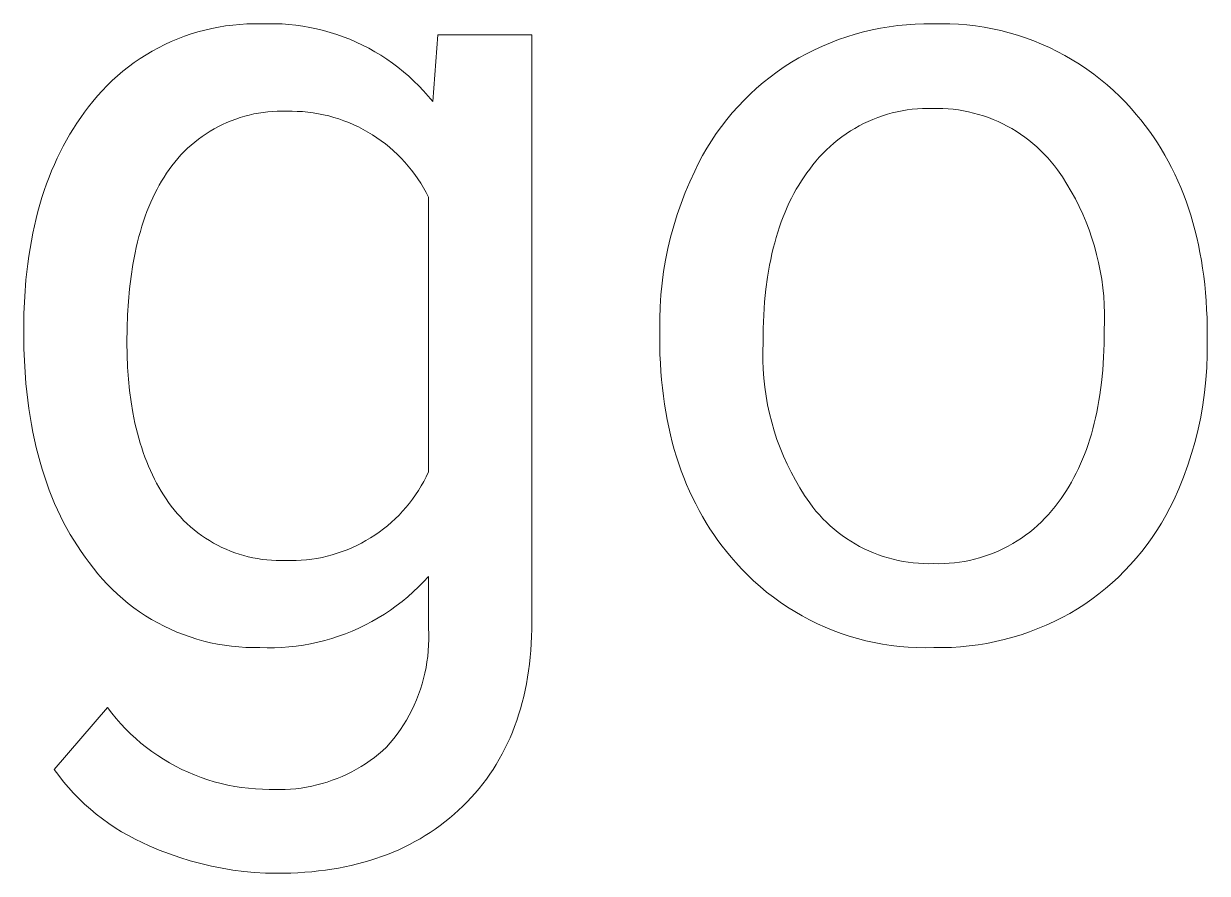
# Model space of a CAD drawing. Header units: millimetres. Extents: x 1422 to 6060, y -58 to 3182.
# Drawn here: x 4825.7 to 4889.9, y 295.7 to 341.8 of the extents above; entities that cross this region are included whole.
import ezdxf

# ---------------------------------------------------------------- set-up
doc = ezdxf.new("R2010")
doc.units = ezdxf.units.MM
doc.header["$MEASUREMENT"] = 0
doc.layers.add('Domyślny', color=7, linetype='Continuous', true_color=0x000000)

msp = doc.modelspace()

# ---------------------------------------------------------------- linework, layer by layer
at = {"layer": 'Domyślny', "color": 18, "lineweight": 15, "true_color": 0x000000}
for p, q in [((4836.271, 341.604), (4836.651, 341.665)), ((4836.651, 341.665), (4837.034, 341.714)), ((4837.034, 341.714), (4837.417, 341.75)), ((4837.417, 341.75), (4837.802, 341.772)), ((4837.802, 341.772), (4838.187, 341.782)), ((4838.187, 341.782), (4838.573, 341.778)), ((4838.573, 341.778), (4838.951, 341.789)), ((4838.951, 341.789), (4839.33, 341.788)), ((4839.33, 341.788), (4839.709, 341.773)), ((4839.709, 341.773), (4840.087, 341.746)), ((4840.087, 341.746), (4840.464, 341.707)), ((4840.464, 341.707), (4840.839, 341.654)), ((4840.839, 341.654), (4841.213, 341.589)), ((4872.65, 341.624), (4873.119, 341.686)), ((4873.119, 341.686), (4873.59, 341.733)), ((4873.59, 341.733), (4874.062, 341.763)), ((4874.062, 341.763), (4874.535, 341.779)), ((4874.535, 341.779), (4875.009, 341.778)), ((4875.009, 341.778), (4875.475, 341.787)), ((4875.475, 341.787), (4875.942, 341.781)), ((4875.942, 341.781), (4876.407, 341.758)), ((4876.407, 341.758), (4876.872, 341.72)), ((4876.872, 341.72), (4877.336, 341.666)), ((4877.336, 341.666), (4877.797, 341.597)), ((4834.052, 340.968), (4834.412, 341.105)), ((4834.412, 341.105), (4834.777, 341.23)), ((4834.777, 341.23), (4835.145, 341.342)), ((4835.145, 341.342), (4835.518, 341.442)), ((4835.518, 341.442), (4835.893, 341.529)), ((4835.893, 341.529), (4836.271, 341.604)), ((4841.213, 341.589), (4841.583, 341.512)), ((4841.583, 341.512), (4841.952, 341.422)), ((4841.952, 341.422), (4842.316, 341.319)), ((4842.316, 341.319), (4842.678, 341.205)), ((4842.678, 341.205), (4843.035, 341.078)), ((4843.035, 341.078), (4843.387, 340.94)), ((4847.885, 337.562), (4848.163, 341.176)), ((4848.163, 341.176), (4853.259, 341.176)), ((4853.259, 341.176), (4853.259, 309.332)), ((4869.902, 340.925), (4870.35, 341.079)), ((4870.35, 341.079), (4870.802, 341.219)), ((4870.802, 341.219), (4871.259, 341.343)), ((4871.259, 341.343), (4871.719, 341.452)), ((4871.719, 341.452), (4872.183, 341.546)), ((4872.183, 341.546), (4872.65, 341.624)), ((4877.797, 341.597), (4878.256, 341.511)), ((4878.256, 341.511), (4878.711, 341.411)), ((4878.711, 341.411), (4879.163, 341.295)), ((4879.163, 341.295), (4879.611, 341.163)), ((4879.611, 341.163), (4880.054, 341.017)), ((4880.054, 341.017), (4880.491, 340.855)), ((4832.665, 340.299), (4833.003, 340.484)), ((4833.003, 340.484), (4833.347, 340.657)), ((4833.347, 340.657), (4833.697, 340.818)), ((4833.697, 340.818), (4834.052, 340.968)), ((4843.387, 340.94), (4843.735, 340.789)), ((4843.735, 340.789), (4844.078, 340.627)), ((4844.078, 340.627), (4844.415, 340.453)), ((4844.415, 340.453), (4844.746, 340.269)), ((4868.172, 340.16), (4868.595, 340.373)), ((4868.595, 340.373), (4869.024, 340.571)), ((4869.024, 340.571), (4869.46, 340.755)), ((4869.46, 340.755), (4869.902, 340.925)), ((4880.491, 340.855), (4880.923, 340.679)), ((4880.923, 340.679), (4881.349, 340.488)), ((4881.349, 340.488), (4881.768, 340.283)), ((4831.69, 339.678), (4832.008, 339.896)), ((4832.008, 339.896), (4832.333, 340.103)), ((4832.333, 340.103), (4832.665, 340.299)), ((4844.746, 340.269), (4845.07, 340.073)), ((4845.07, 340.073), (4845.388, 339.866)), ((4845.388, 339.866), (4845.698, 339.649)), ((4867.349, 339.693), (4867.757, 339.934)), ((4867.757, 339.934), (4868.172, 340.16)), ((4881.768, 340.283), (4882.18, 340.064)), ((4882.18, 340.064), (4882.584, 339.831)), ((4882.584, 339.831), (4882.98, 339.585)), ((4830.785, 338.96), (4831.078, 339.21)), ((4831.078, 339.21), (4831.38, 339.449)), ((4831.38, 339.449), (4831.69, 339.678)), ((4845.698, 339.649), (4846.001, 339.421)), ((4846.001, 339.421), (4846.296, 339.184)), ((4846.296, 339.184), (4846.583, 338.936)), ((4866.186, 338.891), (4866.565, 339.171)), ((4866.565, 339.171), (4866.952, 339.439)), ((4866.952, 339.439), (4867.349, 339.693)), ((4882.98, 339.585), (4883.368, 339.325)), ((4883.368, 339.325), (4883.746, 339.052)), ((4829.956, 338.154), (4830.223, 338.432)), ((4830.223, 338.432), (4830.499, 338.701)), ((4830.499, 338.701), (4830.785, 338.96)), ((4846.583, 338.936), (4846.862, 338.679)), ((4846.862, 338.679), (4847.132, 338.413)), ((4865.459, 338.291), (4865.818, 338.597)), ((4865.818, 338.597), (4866.186, 338.891)), ((4883.746, 339.052), (4884.115, 338.766)), ((4884.115, 338.766), (4884.474, 338.469)), ((4884.474, 338.469), (4884.823, 338.159)), ((4829.451, 337.572), (4829.699, 337.868)), ((4829.699, 337.868), (4829.956, 338.154)), ((4847.132, 338.413), (4847.392, 338.138)), ((4847.392, 338.138), (4847.643, 337.854)), ((4847.643, 337.854), (4847.885, 337.562)), ((4864.775, 337.643), (4865.112, 337.973)), ((4865.112, 337.973), (4865.459, 338.291)), ((4884.823, 338.159), (4885.161, 337.837)), ((4885.161, 337.837), (4885.488, 337.504)), ((4828.998, 336.985), (4829.214, 337.269)), ((4829.214, 337.269), (4829.451, 337.572)), ((4864.137, 336.95), (4864.45, 337.302)), ((4864.45, 337.302), (4864.775, 337.643)), ((4873.905, 337.144), (4873.631, 337.109)), ((4874.18, 337.17), (4873.905, 337.144)), ((4874.456, 337.187), (4874.18, 337.17)), ((4874.732, 337.194), (4874.456, 337.187)), ((4875.009, 337.191), (4874.732, 337.194)), ((4875.289, 337.194), (4875.009, 337.191)), ((4875.57, 337.187), (4875.289, 337.194)), ((4875.85, 337.17), (4875.57, 337.187)), ((4876.129, 337.144), (4875.85, 337.17)), ((4876.408, 337.108), (4876.129, 337.144)), ((4885.488, 337.504), (4885.803, 337.161)), ((4885.803, 337.161), (4886.057, 336.869)), ((4828.585, 336.398), (4828.788, 336.695)), ((4828.788, 336.695), (4828.998, 336.985)), ((4836.955, 336.526), (4836.719, 336.428)), ((4837.195, 336.615), (4836.955, 336.526)), ((4837.438, 336.696), (4837.195, 336.615)), ((4837.683, 336.769), (4837.438, 336.696)), ((4837.931, 336.834), (4837.683, 336.769)), ((4838.181, 336.89), (4837.931, 336.834)), ((4838.432, 336.937), (4838.181, 336.89)), ((4838.685, 336.976), (4838.432, 336.937)), ((4838.94, 337.005), (4838.685, 336.976)), ((4839.195, 337.026), (4838.94, 337.005)), ((4839.451, 337.039), (4839.195, 337.026)), ((4839.707, 337.042), (4839.451, 337.039)), ((4839.962, 337.037), (4839.707, 337.042)), ((4840.251, 337.04), (4839.962, 337.037)), ((4840.538, 337.033), (4840.251, 337.04)), ((4840.826, 337.016), (4840.538, 337.033)), ((4841.113, 336.989), (4840.826, 337.016)), ((4841.399, 336.953), (4841.113, 336.989)), ((4841.683, 336.906), (4841.399, 336.953)), ((4841.965, 336.849), (4841.683, 336.906)), ((4842.246, 336.783), (4841.965, 336.849)), ((4842.523, 336.707), (4842.246, 336.783)), ((4842.798, 336.621), (4842.523, 336.707)), ((4843.07, 336.526), (4842.798, 336.621)), ((4843.339, 336.422), (4843.07, 336.526)), ((4863.547, 336.216), (4863.836, 336.588)), ((4863.836, 336.588), (4864.137, 336.95)), ((4871.77, 336.598), (4871.516, 336.489)), ((4872.028, 336.699), (4871.77, 336.598)), ((4872.288, 336.79), (4872.028, 336.699)), ((4872.552, 336.872), (4872.288, 336.79)), ((4872.819, 336.945), (4872.552, 336.872)), ((4873.088, 337.009), (4872.819, 336.945)), ((4873.358, 337.064), (4873.088, 337.009)), ((4873.631, 337.109), (4873.358, 337.064)), ((4876.685, 337.062), (4876.408, 337.108)), ((4876.96, 337.007), (4876.685, 337.062)), ((4877.233, 336.942), (4876.96, 337.007)), ((4877.504, 336.868), (4877.233, 336.942)), ((4877.772, 336.785), (4877.504, 336.868)), ((4878.037, 336.692), (4877.772, 336.785)), ((4878.298, 336.59), (4878.037, 336.692)), ((4878.556, 336.48), (4878.298, 336.59)), ((4886.057, 336.869), (4886.302, 336.572)), ((4886.302, 336.572), (4886.54, 336.269)), ((4828.2, 335.787), (4828.389, 336.096)), ((4828.389, 336.096), (4828.585, 336.398)), ((4835.81, 335.957), (4835.594, 335.82)), ((4836.031, 336.086), (4835.81, 335.957)), ((4836.256, 336.208), (4836.031, 336.086)), ((4836.486, 336.322), (4836.256, 336.208)), ((4836.719, 336.428), (4836.486, 336.322)), ((4843.603, 336.308), (4843.339, 336.422)), ((4843.864, 336.185), (4843.603, 336.308)), ((4844.12, 336.053), (4843.864, 336.185)), ((4844.371, 335.912), (4844.12, 336.053)), ((4844.618, 335.763), (4844.371, 335.912)), ((4863.272, 335.833), (4863.547, 336.216)), ((4870.543, 335.967), (4870.312, 335.816)), ((4870.779, 336.11), (4870.543, 335.967)), ((4871.021, 336.245), (4870.779, 336.11)), ((4871.266, 336.371), (4871.021, 336.245)), ((4871.516, 336.489), (4871.266, 336.371)), ((4878.81, 336.36), (4878.556, 336.48)), ((4879.06, 336.232), (4878.81, 336.36)), ((4879.305, 336.095), (4879.06, 336.232)), ((4879.545, 335.95), (4879.305, 336.095)), ((4879.78, 335.797), (4879.545, 335.95)), ((4886.54, 336.269), (4886.769, 335.96)), ((4886.769, 335.96), (4886.99, 335.644)), ((4827.842, 335.152), (4828.018, 335.473)), ((4828.018, 335.473), (4828.2, 335.787)), ((4834.975, 335.366), (4834.779, 335.201)), ((4835.176, 335.525), (4834.975, 335.366)), ((4835.382, 335.676), (4835.176, 335.525)), ((4835.594, 335.82), (4835.382, 335.676)), ((4844.859, 335.605), (4844.618, 335.763)), ((4845.094, 335.439), (4844.859, 335.605)), ((4845.323, 335.265), (4845.094, 335.439)), ((4845.547, 335.083), (4845.323, 335.265)), ((4862.761, 335.042), (4863.009, 335.442)), ((4863.009, 335.442), (4863.272, 335.833)), ((4869.651, 335.315), (4869.443, 335.133)), ((4869.866, 335.489), (4869.651, 335.315)), ((4870.086, 335.656), (4869.866, 335.489)), ((4870.312, 335.816), (4870.086, 335.656)), ((4880.009, 335.635), (4879.78, 335.797)), ((4880.233, 335.466), (4880.009, 335.635)), ((4880.451, 335.289), (4880.233, 335.466)), ((4880.663, 335.105), (4880.451, 335.289)), ((4886.99, 335.644), (4887.203, 335.323)), ((4887.203, 335.323), (4887.408, 334.996)), ((4827.512, 334.492), (4827.674, 334.825)), ((4827.674, 334.825), (4827.842, 335.152)), ((4834.228, 334.667), (4834.057, 334.476)), ((4834.406, 334.851), (4834.228, 334.667)), ((4834.589, 335.029), (4834.406, 334.851)), ((4834.779, 335.201), (4834.589, 335.029)), ((4845.763, 334.893), (4845.547, 335.083)), ((4845.974, 334.696), (4845.763, 334.893)), ((4846.177, 334.492), (4845.974, 334.696)), ((4862.305, 334.217), (4862.526, 334.634)), ((4862.526, 334.634), (4862.761, 335.042)), ((4869.046, 334.749), (4868.858, 334.546)), ((4869.242, 334.944), (4869.046, 334.749)), ((4869.443, 335.133), (4869.242, 334.944)), ((4880.868, 334.913), (4880.663, 335.105)), ((4881.066, 334.715), (4880.868, 334.913)), ((4881.258, 334.509), (4881.066, 334.715)), ((4887.408, 334.996), (4887.605, 334.662)), ((4887.605, 334.662), (4887.793, 334.323)), ((4827.21, 333.807), (4827.357, 334.152)), ((4827.357, 334.152), (4827.512, 334.492)), ((4833.735, 334.078), (4833.585, 333.871)), ((4833.893, 334.28), (4833.735, 334.078)), ((4834.057, 334.476), (4833.893, 334.28)), ((4846.373, 334.28), (4846.177, 334.492)), ((4846.561, 334.063), (4846.373, 334.28)), ((4846.742, 333.838), (4846.561, 334.063)), ((4862.098, 333.794), (4862.305, 334.217)), ((4868.503, 334.123), (4868.337, 333.902)), ((4868.677, 334.338), (4868.503, 334.123)), ((4868.858, 334.546), (4868.677, 334.338)), ((4881.442, 334.298), (4881.258, 334.509)), ((4881.619, 334.08), (4881.442, 334.298)), ((4881.788, 333.856), (4881.619, 334.08)), ((4887.793, 334.323), (4887.974, 333.978)), ((4887.974, 333.978), (4888.146, 333.626)), ((4826.934, 333.097), (4827.069, 333.455)), ((4827.069, 333.455), (4827.21, 333.807)), ((4833.309, 333.465), (4833.178, 333.253)), ((4833.445, 333.671), (4833.309, 333.465)), ((4833.585, 333.871), (4833.445, 333.671)), ((4846.914, 333.608), (4846.742, 333.838)), ((4847.079, 333.371), (4846.914, 333.608)), ((4847.236, 333.129), (4847.079, 333.371)), ((4861.832, 333.215), (4862.098, 333.794)), ((4868.031, 333.48), (4867.886, 333.26)), ((4868.182, 333.694), (4868.031, 333.48)), ((4868.337, 333.902), (4868.182, 333.694)), ((4882.048, 333.475), (4881.788, 333.856)), ((4882.295, 333.086), (4882.048, 333.475)), ((4888.146, 333.626), (4888.311, 333.269)), ((4826.687, 332.363), (4826.807, 332.733)), ((4826.807, 332.733), (4826.934, 333.097)), ((4832.93, 332.811), (4832.812, 332.581)), ((4833.052, 333.035), (4832.93, 332.811)), ((4833.178, 333.253), (4833.052, 333.035)), ((4847.383, 332.882), (4847.236, 333.129)), ((4847.523, 332.63), (4847.383, 332.882)), ((4861.584, 332.628), (4861.832, 333.215)), ((4867.609, 332.805), (4867.478, 332.569)), ((4867.745, 333.036), (4867.609, 332.805)), ((4867.886, 333.26), (4867.745, 333.036)), ((4882.53, 332.688), (4882.295, 333.086)), ((4882.751, 332.283), (4882.53, 332.688)), ((4888.311, 333.269), (4888.467, 332.906)), ((4888.467, 332.906), (4888.616, 332.537)), ((4826.573, 331.987), (4826.687, 332.363)), ((4832.589, 332.102), (4832.484, 331.854)), ((4832.698, 332.345), (4832.589, 332.102)), ((4832.812, 332.581), (4832.698, 332.345)), ((4847.653, 332.373), (4847.523, 332.63)), ((4847.653, 317.471), (4847.653, 332.373)), ((4861.148, 331.431), (4861.356, 332.034)), ((4861.356, 332.034), (4861.584, 332.628)), ((4867.231, 332.081), (4867.115, 331.828)), ((4867.352, 332.328), (4867.231, 332.081)), ((4867.478, 332.569), (4867.352, 332.328)), ((4882.958, 331.871), (4882.751, 332.283)), ((4888.616, 332.537), (4888.756, 332.162)), ((4888.756, 332.162), (4888.888, 331.781)), ((4826.367, 331.216), (4826.467, 331.605)), ((4826.467, 331.605), (4826.573, 331.987)), ((4832.384, 331.6), (4832.288, 331.34)), ((4832.484, 331.854), (4832.384, 331.6)), ((4860.96, 330.823), (4861.148, 331.431)), ((4867.004, 331.57), (4866.898, 331.307)), ((4867.115, 331.828), (4867.004, 331.57)), ((4883.151, 331.453), (4882.958, 331.871)), ((4883.331, 331.028), (4883.151, 331.453)), ((4888.888, 331.781), (4889.012, 331.394)), ((4889.012, 331.394), (4889.128, 331.001)), ((4826.188, 330.421), (4826.274, 330.821)), ((4826.274, 330.821), (4826.367, 331.216)), ((4832.109, 330.801), (4832.026, 330.523)), ((4832.196, 331.074), (4832.109, 330.801)), ((4832.288, 331.34), (4832.196, 331.074)), ((4860.793, 330.208), (4860.96, 330.823)), ((4866.7, 330.763), (4866.608, 330.483)), ((4866.796, 331.038), (4866.7, 330.763)), ((4866.898, 331.307), (4866.796, 331.038)), ((4883.496, 330.597), (4883.331, 331.028)), ((4889.128, 331.001), (4889.236, 330.602)), ((4826.109, 330.014), (4826.188, 330.421)), ((4831.948, 330.239), (4831.874, 329.949)), ((4832.026, 330.523), (4831.948, 330.239)), ((4860.645, 329.588), (4860.793, 330.208)), ((4866.521, 330.197), (4866.44, 329.906)), ((4866.608, 330.483), (4866.521, 330.197)), ((4883.647, 330.162), (4883.496, 330.597)), ((4883.783, 329.721), (4883.647, 330.162)), ((4889.236, 330.602), (4889.336, 330.197)), ((4889.336, 330.197), (4889.428, 329.787)), ((4825.972, 329.181), (4826.037, 329.6)), ((4826.037, 329.6), (4826.109, 330.014)), ((4831.805, 329.653), (4831.74, 329.35)), ((4831.874, 329.949), (4831.805, 329.653)), ((4860.519, 328.964), (4860.645, 329.588)), ((4866.363, 329.61), (4866.291, 329.307)), ((4866.44, 329.906), (4866.363, 329.61)), ((4883.905, 329.276), (4883.783, 329.721)), ((4889.428, 329.787), (4889.512, 329.37)), ((4825.913, 328.756), (4825.972, 329.181)), ((4831.74, 329.35), (4831.623, 328.728)), ((4860.413, 328.336), (4860.519, 328.964)), ((4866.224, 329), (4866.162, 328.686)), ((4866.291, 329.307), (4866.224, 329)), ((4884.012, 328.827), (4883.905, 329.276)), ((4884.104, 328.375), (4884.012, 328.827)), ((4889.512, 329.37), (4889.588, 328.948)), ((4889.588, 328.948), (4889.656, 328.519)), ((4825.817, 327.886), (4825.913, 328.756)), ((4831.623, 328.728), (4831.524, 328.082)), ((4860.328, 327.704), (4860.413, 328.336)), ((4866.105, 328.368), (4866.053, 328.043)), ((4866.162, 328.686), (4866.105, 328.368)), ((4884.18, 327.921), (4884.104, 328.375)), ((4889.656, 328.519), (4889.716, 328.085)), ((4825.748, 326.992), (4825.817, 327.886)), ((4831.524, 328.082), (4831.443, 327.413)), ((4860.264, 327.071), (4860.328, 327.704)), ((4866.053, 328.043), (4865.964, 327.378)), ((4884.242, 327.464), (4884.18, 327.921)), ((4889.716, 328.085), (4889.767, 327.645)), ((4889.767, 327.645), (4889.811, 327.2)), ((4825.707, 326.074), (4825.748, 326.992)), ((4831.443, 327.413), (4831.38, 326.719)), ((4860.221, 326.435), (4860.264, 327.071)), ((4865.964, 327.378), (4865.894, 326.691)), ((4884.288, 327.005), (4884.242, 327.464)), ((4884.319, 326.544), (4884.288, 327.005)), ((4889.811, 327.2), (4889.847, 326.748)), ((4831.38, 326.719), (4831.335, 326.002)), ((4860.2, 325.798), (4860.221, 326.435)), ((4865.894, 326.691), (4865.844, 325.982)), ((4884.335, 326.084), (4884.319, 326.544)), ((4889.847, 326.748), (4889.875, 326.291)), ((4889.875, 326.291), (4889.895, 325.827)), ((4825.693, 325.13), (4825.707, 326.074)), ((4831.335, 326.002), (4831.308, 325.262)), ((4860.199, 325.161), (4860.2, 325.798)), ((4865.844, 325.982), (4865.815, 325.251)), ((4884.321, 325.161), (4884.336, 325.622)), ((4884.336, 325.622), (4884.335, 326.084)), ((4889.895, 325.827), (4889.911, 324.883)), ((4825.707, 324.148), (4825.693, 325.13)), ((4831.308, 325.262), (4831.299, 324.497)), ((4860.199, 324.775), (4860.199, 325.161)), ((4865.815, 325.251), (4865.805, 324.497)), ((4884.311, 324.419), (4884.321, 325.161)), ((4831.299, 324.497), (4831.308, 323.817)), ((4860.203, 324.302), (4860.199, 324.775)), ((4860.215, 323.835), (4860.203, 324.302)), ((4865.805, 324.497), (4865.789, 324.011)), ((4884.282, 323.698), (4884.311, 324.419)), ((4889.911, 324.497), (4889.909, 323.819)), ((4889.911, 324.883), (4889.911, 324.497)), ((4825.749, 323.191), (4825.707, 324.148)), ((4831.308, 323.817), (4831.334, 323.155)), ((4860.235, 323.373), (4860.215, 323.835)), ((4865.789, 324.011), (4865.791, 323.525)), ((4884.234, 322.999), (4884.282, 323.698)), ((4889.909, 323.819), (4889.884, 323.141)), ((4825.819, 322.261), (4825.749, 323.191)), ((4831.334, 323.155), (4831.379, 322.512)), ((4860.264, 322.918), (4860.235, 323.373)), ((4865.791, 323.525), (4865.81, 323.039)), ((4865.81, 323.039), (4865.846, 322.554)), ((4889.884, 323.141), (4889.835, 322.464)), ((4831.379, 322.512), (4831.441, 321.886)), ((4860.3, 322.468), (4860.264, 322.918)), ((4860.345, 322.025), (4860.3, 322.468)), ((4865.846, 322.554), (4865.898, 322.071)), ((4884.166, 322.32), (4884.234, 322.999)), ((4889.835, 322.464), (4889.763, 321.789)), ((4825.916, 321.357), (4825.819, 322.261)), ((4831.441, 321.886), (4831.52, 321.279)), ((4860.398, 321.587), (4860.345, 322.025)), ((4865.898, 322.071), (4865.968, 321.59)), ((4884.079, 321.663), (4884.166, 322.32)), ((4889.763, 321.789), (4889.668, 321.117)), ((4825.975, 320.915), (4825.916, 321.357)), ((4831.52, 321.279), (4831.617, 320.69)), ((4860.459, 321.155), (4860.398, 321.587)), ((4860.528, 320.73), (4860.459, 321.155)), ((4865.968, 321.59), (4866.054, 321.111)), ((4866.054, 321.111), (4866.157, 320.636)), ((4883.973, 321.027), (4884.029, 321.342)), ((4884.029, 321.342), (4884.079, 321.663)), ((4889.668, 321.117), (4889.55, 320.449)), ((4826.041, 320.48), (4825.975, 320.915)), ((4826.114, 320.051), (4826.041, 320.48)), ((4831.617, 320.69), (4831.673, 320.402)), ((4860.605, 320.31), (4860.528, 320.73)), ((4866.157, 320.636), (4866.276, 320.165)), ((4883.847, 320.412), (4883.912, 320.717)), ((4883.912, 320.717), (4883.973, 321.027)), ((4889.55, 320.449), (4889.409, 319.786)), ((4826.194, 319.629), (4826.114, 320.051)), ((4831.673, 320.402), (4831.732, 320.119)), ((4831.732, 320.119), (4831.796, 319.841)), ((4831.796, 319.841), (4831.865, 319.567)), ((4860.69, 319.896), (4860.605, 320.31)), ((4860.783, 319.488), (4860.69, 319.896)), ((4866.276, 320.165), (4866.412, 319.698)), ((4883.621, 319.529), (4883.701, 319.818)), ((4883.701, 319.818), (4883.776, 320.112)), ((4883.776, 320.112), (4883.847, 320.412)), ((4826.281, 319.213), (4826.194, 319.629)), ((4826.375, 318.804), (4826.281, 319.213)), ((4831.865, 319.567), (4831.937, 319.298)), ((4831.937, 319.298), (4832.015, 319.033)), ((4860.884, 319.086), (4860.783, 319.488)), ((4866.412, 319.698), (4866.564, 319.236)), ((4866.564, 319.236), (4866.732, 318.779)), ((4883.445, 318.967), (4883.536, 319.245)), ((4883.536, 319.245), (4883.621, 319.529)), ((4889.409, 319.786), (4889.244, 319.127)), ((4826.475, 318.401), (4826.375, 318.804)), ((4832.015, 319.033), (4832.096, 318.774)), ((4832.096, 318.774), (4832.182, 318.518)), ((4860.993, 318.69), (4860.884, 319.086)), ((4861.11, 318.299), (4860.993, 318.69)), ((4866.732, 318.779), (4866.916, 318.329)), ((4883.25, 318.425), (4883.35, 318.693)), ((4883.35, 318.693), (4883.445, 318.967)), ((4889.244, 319.127), (4889.058, 318.475)), ((4826.583, 318.006), (4826.475, 318.401)), ((4826.698, 317.616), (4826.583, 318.006)), ((4832.182, 318.518), (4832.272, 318.268)), ((4832.272, 318.268), (4832.367, 318.022)), ((4832.367, 318.022), (4832.466, 317.78)), ((4861.235, 317.915), (4861.11, 318.299)), ((4861.369, 317.536), (4861.235, 317.915)), ((4866.916, 318.329), (4867.115, 317.886)), ((4867.115, 317.886), (4867.33, 317.45)), ((4882.92, 317.652), (4883.035, 317.904)), ((4883.035, 317.904), (4883.145, 318.162)), ((4883.145, 318.162), (4883.25, 318.425)), ((4889.058, 318.475), (4888.848, 317.83)), ((4826.819, 317.233), (4826.698, 317.616)), ((4832.466, 317.78), (4832.569, 317.544)), ((4832.569, 317.544), (4832.677, 317.312)), ((4832.677, 317.312), (4832.789, 317.084)), ((4847.531, 317.214), (4847.653, 317.471)), ((4861.51, 317.164), (4861.369, 317.536)), ((4867.33, 317.45), (4867.56, 317.021)), ((4882.675, 317.162), (4882.8, 317.404)), ((4882.8, 317.404), (4882.92, 317.652)), ((4888.848, 317.83), (4888.617, 317.192)), ((4826.948, 316.857), (4826.819, 317.233)), ((4827.083, 316.487), (4826.948, 316.857)), ((4832.789, 317.084), (4832.906, 316.862)), ((4832.906, 316.862), (4833.027, 316.644)), ((4833.027, 316.644), (4833.152, 316.43)), ((4847.113, 316.47), (4847.261, 316.713)), ((4847.261, 316.713), (4847.401, 316.961)), ((4847.401, 316.961), (4847.531, 317.214)), ((4861.659, 316.797), (4861.51, 317.164)), ((4861.816, 316.436), (4861.659, 316.797)), ((4867.56, 317.021), (4867.805, 316.601)), ((4867.805, 316.601), (4868.064, 316.19)), ((4882.27, 316.467), (4882.41, 316.694)), ((4882.41, 316.694), (4882.545, 316.925)), ((4882.545, 316.925), (4882.675, 317.162)), ((4888.617, 317.192), (4888.364, 316.562)), ((4827.225, 316.124), (4827.083, 316.487)), ((4827.374, 315.767), (4827.225, 316.124)), ((4833.152, 316.43), (4833.281, 316.222)), ((4833.281, 316.222), (4833.415, 316.018)), ((4833.415, 316.018), (4833.554, 315.818)), ((4846.62, 315.774), (4846.793, 316)), ((4846.793, 316), (4846.957, 316.232)), ((4846.957, 316.232), (4847.113, 316.47)), ((4861.981, 316.081), (4861.816, 316.436)), ((4862.155, 315.732), (4861.981, 316.081)), ((4868.064, 316.19), (4868.337, 315.788)), ((4881.819, 315.818), (4881.974, 316.029)), ((4881.974, 316.029), (4882.124, 316.246)), ((4882.124, 316.246), (4882.27, 316.467)), ((4888.364, 316.562), (4888.089, 315.942)), ((4827.53, 315.417), (4827.374, 315.767)), ((4827.693, 315.074), (4827.53, 315.417)), ((4833.554, 315.818), (4833.704, 315.612)), ((4833.704, 315.612), (4833.86, 315.412)), ((4833.86, 315.412), (4834.024, 315.217)), ((4846.057, 315.133), (4846.252, 315.34)), ((4846.252, 315.34), (4846.44, 315.554)), ((4846.44, 315.554), (4846.62, 315.774)), ((4862.336, 315.388), (4862.155, 315.732)), ((4862.525, 315.051), (4862.336, 315.388)), ((4868.337, 315.788), (4868.505, 315.565)), ((4868.505, 315.565), (4868.68, 315.349)), ((4868.68, 315.349), (4868.863, 315.139)), ((4881.293, 315.165), (4881.476, 315.377)), ((4881.476, 315.377), (4881.651, 315.595)), ((4881.651, 315.595), (4881.819, 315.818)), ((4887.882, 315.52), (4887.662, 315.105)), ((4888.089, 315.942), (4887.882, 315.52)), ((4827.863, 314.736), (4827.693, 315.074)), ((4828.04, 314.406), (4827.863, 314.736)), ((4834.024, 315.217), (4834.194, 315.027)), ((4834.194, 315.027), (4834.371, 314.844)), ((4834.371, 314.844), (4834.554, 314.666)), ((4845.431, 314.554), (4845.646, 314.74)), ((4845.646, 314.74), (4845.855, 314.933)), ((4845.855, 314.933), (4846.057, 315.133)), ((4862.722, 314.719), (4862.525, 315.051)), ((4862.927, 314.393), (4862.722, 314.719)), ((4868.863, 315.139), (4869.053, 314.935)), ((4869.053, 314.935), (4869.25, 314.738)), ((4869.25, 314.738), (4869.454, 314.548)), ((4880.703, 314.57), (4880.906, 314.762)), ((4880.906, 314.762), (4881.103, 314.96)), ((4881.103, 314.96), (4881.293, 315.165)), ((4887.427, 314.698), (4887.18, 314.299)), ((4887.662, 315.105), (4887.427, 314.698)), ((4828.224, 314.082), (4828.04, 314.406)), ((4828.414, 313.765), (4828.224, 314.082)), ((4834.554, 314.666), (4834.743, 314.495)), ((4834.743, 314.495), (4834.937, 314.331)), ((4834.937, 314.331), (4835.138, 314.173)), ((4835.138, 314.173), (4835.343, 314.023)), ((4844.508, 313.889), (4844.747, 314.043)), ((4844.747, 314.043), (4844.981, 314.206)), ((4844.981, 314.206), (4845.209, 314.376)), ((4845.209, 314.376), (4845.431, 314.554)), ((4863.139, 314.073), (4862.927, 314.393)), ((4863.36, 313.759), (4863.139, 314.073)), ((4869.454, 314.548), (4869.664, 314.365)), ((4869.664, 314.365), (4869.88, 314.19)), ((4869.88, 314.19), (4870.103, 314.022)), ((4879.824, 313.879), (4880.053, 314.04)), ((4880.053, 314.04), (4880.276, 314.209)), ((4880.276, 314.209), (4880.492, 314.386)), ((4880.492, 314.386), (4880.703, 314.57)), ((4887.18, 314.299), (4886.918, 313.909)), ((4828.612, 313.454), (4828.414, 313.765)), ((4828.816, 313.149), (4828.612, 313.454)), ((4835.343, 314.023), (4835.554, 313.879)), ((4835.554, 313.879), (4835.769, 313.743)), ((4835.769, 313.743), (4835.989, 313.615)), ((4835.989, 313.615), (4836.213, 313.493)), ((4836.213, 313.493), (4836.441, 313.38)), ((4843.502, 313.359), (4843.76, 313.478)), ((4843.76, 313.478), (4844.014, 313.607)), ((4844.014, 313.607), (4844.264, 313.744)), ((4844.264, 313.744), (4844.508, 313.889)), ((4863.589, 313.45), (4863.36, 313.759)), ((4863.825, 313.148), (4863.589, 313.45)), ((4870.103, 314.022), (4870.331, 313.862)), ((4870.331, 313.862), (4870.564, 313.711)), ((4870.564, 313.711), (4870.803, 313.567)), ((4870.803, 313.567), (4871.047, 313.432)), ((4871.047, 313.432), (4871.295, 313.305)), ((4878.858, 313.317), (4879.107, 313.445)), ((4879.107, 313.445), (4879.351, 313.581)), ((4879.351, 313.581), (4879.59, 313.726)), ((4879.59, 313.726), (4879.824, 313.879)), ((4886.644, 313.527), (4886.357, 313.156)), ((4886.918, 313.909), (4886.644, 313.527)), ((4829.027, 312.851), (4828.816, 313.149)), ((4829.245, 312.56), (4829.027, 312.851)), ((4836.441, 313.38), (4836.673, 313.275)), ((4836.673, 313.275), (4836.908, 313.178)), ((4836.908, 313.178), (4837.147, 313.088)), ((4837.147, 313.088), (4837.389, 313.007)), ((4837.389, 313.007), (4837.633, 312.935)), ((4837.633, 312.935), (4837.879, 312.871)), ((4837.879, 312.871), (4838.128, 312.815)), ((4838.128, 312.815), (4838.378, 312.768)), ((4838.378, 312.768), (4838.63, 312.73)), ((4841.32, 312.74), (4841.601, 312.784)), ((4841.601, 312.784), (4841.88, 312.837)), ((4841.88, 312.837), (4842.157, 312.901)), ((4842.157, 312.901), (4842.432, 312.973)), ((4842.432, 312.973), (4842.705, 313.056)), ((4842.705, 313.056), (4842.974, 313.148)), ((4842.974, 313.148), (4843.24, 313.249)), ((4843.24, 313.249), (4843.502, 313.359)), ((4864.07, 312.851), (4863.825, 313.148)), ((4864.322, 312.56), (4864.07, 312.851)), ((4871.295, 313.305), (4871.547, 313.187)), ((4871.547, 313.187), (4871.803, 313.078)), ((4871.803, 313.078), (4872.063, 312.978)), ((4872.063, 312.978), (4872.326, 312.887)), ((4872.326, 312.887), (4872.593, 312.806)), ((4872.593, 312.806), (4872.862, 312.733)), ((4877.287, 312.739), (4877.557, 312.812)), ((4877.557, 312.812), (4877.824, 312.895)), ((4877.824, 312.895), (4878.088, 312.987)), ((4878.088, 312.987), (4878.349, 313.088)), ((4878.349, 313.088), (4878.605, 313.198)), ((4878.605, 313.198), (4878.858, 313.317)), ((4886.058, 312.794), (4885.747, 312.442)), ((4886.357, 313.156), (4886.058, 312.794)), ((4829.475, 312.252), (4829.245, 312.56)), ((4829.716, 311.952), (4829.475, 312.252)), ((4838.63, 312.73), (4838.883, 312.7)), ((4838.883, 312.7), (4839.137, 312.679)), ((4839.137, 312.679), (4839.391, 312.666)), ((4839.391, 312.666), (4839.646, 312.663)), ((4839.646, 312.663), (4839.901, 312.668)), ((4839.901, 312.668), (4840.185, 312.663)), ((4840.185, 312.663), (4840.47, 312.667)), ((4840.47, 312.667), (4840.754, 312.681)), ((4840.754, 312.681), (4841.037, 312.706)), ((4841.037, 312.706), (4841.32, 312.74)), ((4864.636, 312.217), (4864.322, 312.56)), ((4864.961, 311.884), (4864.636, 312.217)), ((4872.862, 312.733), (4873.133, 312.67)), ((4873.133, 312.67), (4873.406, 312.617)), ((4873.406, 312.617), (4873.681, 312.573)), ((4873.681, 312.573), (4873.958, 312.539)), ((4873.958, 312.539), (4874.235, 312.514)), ((4874.235, 312.514), (4874.513, 312.499)), ((4874.513, 312.499), (4874.792, 312.494)), ((4874.792, 312.494), (4875.07, 312.498)), ((4875.07, 312.498), (4875.35, 312.494)), ((4875.35, 312.494), (4875.629, 312.5)), ((4875.629, 312.5), (4875.909, 312.516)), ((4875.909, 312.516), (4876.187, 312.541)), ((4876.187, 312.541), (4876.464, 312.576)), ((4876.464, 312.576), (4876.74, 312.621)), ((4876.74, 312.621), (4877.015, 312.675)), ((4877.015, 312.675), (4877.287, 312.739)), ((4885.424, 312.101), (4885.09, 311.771)), ((4885.747, 312.442), (4885.424, 312.101)), ((4829.966, 311.66), (4829.716, 311.952)), ((4830.227, 311.377), (4829.966, 311.66)), ((4847.386, 311.513), (4847.109, 311.231)), ((4847.653, 311.803), (4847.386, 311.513)), ((4847.653, 308.993), (4847.653, 311.803)), ((4865.297, 311.563), (4864.961, 311.884)), ((4865.644, 311.253), (4865.297, 311.563)), ((4885.09, 311.771), (4884.744, 311.452)), ((4830.498, 311.104), (4830.227, 311.377)), ((4830.777, 310.84), (4830.498, 311.104)), ((4831.066, 310.586), (4830.777, 310.84)), ((4846.823, 310.96), (4846.528, 310.698)), ((4847.109, 311.231), (4846.823, 310.96)), ((4866.001, 310.956), (4865.644, 311.253)), ((4866.368, 310.671), (4866.001, 310.956)), ((4884.023, 310.851), (4883.647, 310.568)), ((4884.389, 311.145), (4884.023, 310.851)), ((4884.744, 311.452), (4884.389, 311.145)), ((4831.363, 310.342), (4831.066, 310.586)), ((4831.669, 310.108), (4831.363, 310.342)), ((4845.911, 310.206), (4845.591, 309.976)), ((4846.224, 310.447), (4845.911, 310.206)), ((4846.528, 310.698), (4846.224, 310.447)), ((4866.744, 310.398), (4866.368, 310.671)), ((4867.13, 310.138), (4866.744, 310.398)), ((4883.263, 310.299), (4882.869, 310.043)), ((4883.647, 310.568), (4883.263, 310.299)), ((4831.982, 309.885), (4831.669, 310.108)), ((4832.303, 309.673), (4831.982, 309.885)), ((4832.631, 309.473), (4832.303, 309.673)), ((4844.927, 309.549), (4844.584, 309.353)), ((4845.262, 309.757), (4844.927, 309.549)), ((4845.591, 309.976), (4845.262, 309.757)), ((4867.524, 309.892), (4867.13, 310.138)), ((4867.926, 309.659), (4867.524, 309.892)), ((4868.336, 309.44), (4867.926, 309.659)), ((4882.03, 309.57), (4881.599, 309.355)), ((4882.454, 309.8), (4882.03, 309.57)), ((4882.869, 310.043), (4882.454, 309.8)), ((4832.966, 309.284), (4832.631, 309.473)), ((4833.307, 309.106), (4832.966, 309.284)), ((4833.654, 308.941), (4833.307, 309.106)), ((4834.007, 308.787), (4833.654, 308.941)), ((4843.88, 308.997), (4843.519, 308.838)), ((4844.235, 309.169), (4843.88, 308.997)), ((4844.584, 309.353), (4844.235, 309.169)), ((4847.666, 308.687), (4847.653, 308.993)), ((4853.255, 308.938), (4853.244, 308.55)), ((4853.259, 309.332), (4853.255, 308.938)), ((4868.754, 309.235), (4868.336, 309.44)), ((4869.178, 309.044), (4868.754, 309.235)), ((4869.608, 308.868), (4869.178, 309.044)), ((4880.717, 308.969), (4880.267, 308.798)), ((4881.162, 309.155), (4880.717, 308.969)), ((4881.599, 309.355), (4881.162, 309.155)), ((4834.365, 308.646), (4834.007, 308.787)), ((4834.727, 308.517), (4834.365, 308.646)), ((4835.094, 308.401), (4834.727, 308.517)), ((4835.464, 308.298), (4835.094, 308.401)), ((4835.838, 308.208), (4835.464, 308.298)), ((4842.028, 308.325), (4841.645, 308.229)), ((4842.407, 308.434), (4842.028, 308.325)), ((4842.782, 308.556), (4842.407, 308.434)), ((4843.153, 308.69), (4842.782, 308.556)), ((4843.519, 308.838), (4843.153, 308.69)), ((4847.661, 308.076), (4847.669, 308.382)), ((4847.669, 308.382), (4847.666, 308.687)), ((4853.244, 308.55), (4853.226, 308.166)), ((4870.044, 308.706), (4869.608, 308.868)), ((4870.485, 308.56), (4870.044, 308.706)), ((4870.931, 308.428), (4870.485, 308.56)), ((4871.381, 308.312), (4870.931, 308.428)), ((4871.835, 308.211), (4871.381, 308.312)), ((4878.418, 308.267), (4877.945, 308.173)), ((4878.886, 308.376), (4878.418, 308.267)), ((4879.351, 308.501), (4878.886, 308.376)), ((4879.812, 308.642), (4879.351, 308.501)), ((4880.267, 308.798), (4879.812, 308.642)), ((4836.215, 308.13), (4835.838, 308.208)), ((4836.594, 308.066), (4836.215, 308.13)), ((4836.975, 308.015), (4836.594, 308.066)), ((4837.358, 307.977), (4836.975, 308.015)), ((4837.742, 307.952), (4837.358, 307.977)), ((4838.126, 307.941), (4837.742, 307.952)), ((4838.511, 307.943), (4838.126, 307.941)), ((4838.905, 307.931), (4838.511, 307.943)), ((4839.3, 307.933), (4838.905, 307.931)), ((4839.694, 307.949), (4839.3, 307.933)), ((4840.088, 307.978), (4839.694, 307.949)), ((4840.48, 308.021), (4840.088, 307.978)), ((4840.87, 308.077), (4840.48, 308.021)), ((4841.259, 308.147), (4840.87, 308.077)), ((4841.645, 308.229), (4841.259, 308.147)), ((4847.614, 307.467), (4847.643, 307.771)), ((4847.643, 307.771), (4847.661, 308.076)), ((4853.201, 307.788), (4853.168, 307.416)), ((4853.226, 308.166), (4853.201, 307.788)), ((4872.292, 308.126), (4871.835, 308.211)), ((4872.751, 308.056), (4872.292, 308.126)), ((4873.213, 308.002), (4872.751, 308.056)), ((4873.676, 307.963), (4873.213, 308.002)), ((4874.141, 307.94), (4873.676, 307.963)), ((4874.606, 307.934), (4874.141, 307.94)), ((4875.07, 307.943), (4874.606, 307.934)), ((4875.552, 307.941), (4875.07, 307.943)), ((4876.033, 307.955), (4875.552, 307.941)), ((4876.514, 307.986), (4876.033, 307.955)), ((4876.993, 308.032), (4876.514, 307.986)), ((4877.47, 308.094), (4876.993, 308.032)), ((4877.945, 308.173), (4877.47, 308.094)), ((4847.525, 306.863), (4847.575, 307.164)), ((4847.575, 307.164), (4847.614, 307.467)), ((4853.128, 307.048), (4853.081, 306.686)), ((4853.168, 307.416), (4853.128, 307.048)), ((4847.393, 306.266), (4847.464, 306.563)), ((4847.464, 306.563), (4847.525, 306.863)), ((4853.027, 306.329), (4852.965, 305.978)), ((4853.081, 306.686), (4853.027, 306.329)), ((4847.119, 305.392), (4847.221, 305.68)), ((4847.221, 305.68), (4847.312, 305.971)), ((4847.312, 305.971), (4847.393, 306.266)), ((4852.965, 305.978), (4852.896, 305.631)), ((4846.887, 304.827), (4847.008, 305.107)), ((4847.008, 305.107), (4847.119, 305.392)), ((4852.82, 305.291), (4852.736, 304.955)), ((4852.896, 305.631), (4852.82, 305.291)), ((4827.346, 301.333), (4830.249, 304.684)), ((4830.249, 304.684), (4830.478, 304.384)), ((4846.616, 304.279), (4846.756, 304.55)), ((4846.756, 304.55), (4846.887, 304.827)), ((4852.645, 304.624), (4852.547, 304.299)), ((4852.736, 304.955), (4852.645, 304.624)), ((4830.478, 304.384), (4830.717, 304.092)), ((4830.717, 304.092), (4830.966, 303.808)), ((4830.966, 303.808), (4831.225, 303.533)), ((4846.14, 303.496), (4846.307, 303.752)), ((4846.307, 303.752), (4846.466, 304.013)), ((4846.466, 304.013), (4846.616, 304.279)), ((4852.441, 303.979), (4852.328, 303.665)), ((4852.547, 304.299), (4852.441, 303.979)), ((4831.225, 303.533), (4831.494, 303.267)), ((4831.494, 303.267), (4831.771, 303.011)), ((4845.778, 303.004), (4845.963, 303.247)), ((4845.963, 303.247), (4846.14, 303.496)), ((4852.208, 303.355), (4852.081, 303.051)), ((4852.328, 303.665), (4852.208, 303.355)), ((4831.771, 303.011), (4832.057, 302.765)), ((4832.057, 302.765), (4832.352, 302.528)), ((4832.352, 302.528), (4832.654, 302.302)), ((4845.168, 302.344), (4845.383, 302.537)), ((4845.383, 302.537), (4845.584, 302.767)), ((4845.584, 302.767), (4845.778, 303.004)), ((4851.946, 302.752), (4851.803, 302.459)), ((4852.081, 303.051), (4851.946, 302.752)), ((4832.654, 302.302), (4832.965, 302.087)), ((4832.965, 302.087), (4833.282, 301.882)), ((4833.282, 301.882), (4833.607, 301.689)), ((4844.485, 301.808), (4844.718, 301.979)), ((4844.718, 301.979), (4844.946, 302.158)), ((4844.946, 302.158), (4845.168, 302.344)), ((4851.497, 301.887), (4851.333, 301.609)), ((4851.654, 302.17), (4851.497, 301.887)), ((4851.803, 302.459), (4851.654, 302.17)), ((4827.593, 300.995), (4827.346, 301.333)), ((4833.607, 301.689), (4833.938, 301.507)), ((4833.938, 301.507), (4834.275, 301.337)), ((4834.275, 301.337), (4834.617, 301.178)), ((4843.237, 301.077), (4843.496, 301.206)), ((4843.496, 301.206), (4843.751, 301.344)), ((4843.751, 301.344), (4844.001, 301.49)), ((4844.001, 301.49), (4844.245, 301.645)), ((4844.245, 301.645), (4844.485, 301.808)), ((4851.161, 301.336), (4850.982, 301.069)), ((4851.333, 301.609), (4851.161, 301.336)), ((4827.853, 300.667), (4827.593, 300.995)), ((4828.123, 300.347), (4827.853, 300.667)), ((4834.617, 301.178), (4834.966, 301.032)), ((4834.966, 301.032), (4835.318, 300.898)), ((4835.318, 300.898), (4835.676, 300.776)), ((4835.676, 300.776), (4836.037, 300.666)), ((4836.037, 300.666), (4836.402, 300.569)), ((4836.402, 300.569), (4836.771, 300.485)), ((4841.605, 300.49), (4841.885, 300.565)), ((4841.885, 300.565), (4842.162, 300.649)), ((4842.162, 300.649), (4842.436, 300.742)), ((4842.436, 300.742), (4842.707, 300.845)), ((4842.707, 300.845), (4842.974, 300.956)), ((4842.974, 300.956), (4843.237, 301.077)), ((4850.602, 300.549), (4850.4, 300.297)), ((4850.795, 300.806), (4850.602, 300.549)), ((4850.982, 301.069), (4850.795, 300.806)), ((4828.405, 300.037), (4828.123, 300.347)), ((4828.697, 299.738), (4828.405, 300.037)), ((4836.771, 300.485), (4837.141, 300.414)), ((4837.141, 300.414), (4837.514, 300.355)), ((4837.514, 300.355), (4837.889, 300.31)), ((4837.889, 300.31), (4838.266, 300.277)), ((4838.266, 300.277), (4838.643, 300.258)), ((4838.643, 300.258), (4839.02, 300.252)), ((4839.02, 300.252), (4839.31, 300.24)), ((4839.31, 300.24), (4839.599, 300.237)), ((4839.599, 300.237), (4839.889, 300.244)), ((4839.889, 300.244), (4840.178, 300.261)), ((4840.178, 300.261), (4840.466, 300.287)), ((4840.466, 300.287), (4840.753, 300.324)), ((4840.753, 300.324), (4841.039, 300.37)), ((4841.039, 300.37), (4841.323, 300.425)), ((4841.323, 300.425), (4841.605, 300.49)), ((4850.192, 300.05), (4849.976, 299.809)), ((4850.4, 300.297), (4850.192, 300.05)), ((4829, 299.448), (4828.697, 299.738)), ((4829.312, 299.169), (4829, 299.448)), ((4849.522, 299.341), (4849.285, 299.116)), ((4849.752, 299.572), (4849.522, 299.341)), ((4849.976, 299.809), (4849.752, 299.572)), ((4829.634, 298.902), (4829.312, 299.169)), ((4829.965, 298.645), (4829.634, 298.902)), ((4830.305, 298.401), (4829.965, 298.645)), ((4848.795, 298.687), (4848.542, 298.484)), ((4849.042, 298.898), (4848.795, 298.687)), ((4849.285, 299.116), (4849.042, 298.898)), ((4830.653, 298.168), (4830.305, 298.401)), ((4831.009, 297.948), (4830.653, 298.168)), ((4848.022, 298.098), (4847.754, 297.917)), ((4848.285, 298.287), (4848.022, 298.098)), ((4848.542, 298.484), (4848.285, 298.287)), ((4831.373, 297.74), (4831.009, 297.948)), ((4831.743, 297.545), (4831.373, 297.74)), ((4832.12, 297.363), (4831.743, 297.545)), ((4832.504, 297.194), (4832.12, 297.363)), ((4846.919, 297.414), (4846.631, 297.261)), ((4847.203, 297.575), (4846.919, 297.414)), ((4847.481, 297.742), (4847.203, 297.575)), ((4847.754, 297.917), (4847.481, 297.742)), ((4833.049, 296.961), (4832.504, 297.194)), ((4833.601, 296.747), (4833.049, 296.961)), ((4834.161, 296.552), (4833.601, 296.747)), ((4845.426, 296.721), (4845.113, 296.604)), ((4845.735, 296.845), (4845.426, 296.721)), ((4846.039, 296.977), (4845.735, 296.845)), ((4846.337, 297.115), (4846.039, 296.977)), ((4846.631, 297.261), (4846.337, 297.115)), ((4834.728, 296.377), (4834.161, 296.552)), ((4835.3, 296.221), (4834.728, 296.377)), ((4835.877, 296.085), (4835.3, 296.221)), ((4836.458, 295.97), (4835.877, 296.085)), ((4843.124, 296.05), (4842.774, 295.983)), ((4843.468, 296.125), (4843.124, 296.05)), ((4843.807, 296.206), (4843.468, 296.125)), ((4844.141, 296.295), (4843.807, 296.206)), ((4844.47, 296.391), (4844.141, 296.295)), ((4844.794, 296.493), (4844.47, 296.391)), ((4845.113, 296.604), (4844.794, 296.493)), ((4837.043, 295.874), (4836.458, 295.97)), ((4837.632, 295.799), (4837.043, 295.874)), ((4838.222, 295.744), (4837.632, 295.799)), ((4838.814, 295.71), (4838.222, 295.744)), ((4839.407, 295.696), (4838.814, 295.71)), ((4839.801, 295.7), (4839.407, 295.696)), ((4840.19, 295.71), (4839.801, 295.7)), ((4840.574, 295.728), (4840.19, 295.71)), ((4840.953, 295.753), (4840.574, 295.728)), ((4841.328, 295.785), (4840.953, 295.753)), ((4841.697, 295.824), (4841.328, 295.785)), ((4842.061, 295.87), (4841.697, 295.824)), ((4842.42, 295.923), (4842.061, 295.87)), ((4842.774, 295.983), (4842.42, 295.923))]:
    msp.add_line(p, q, dxfattribs=at)

doc.saveas('drawing.dxf')
